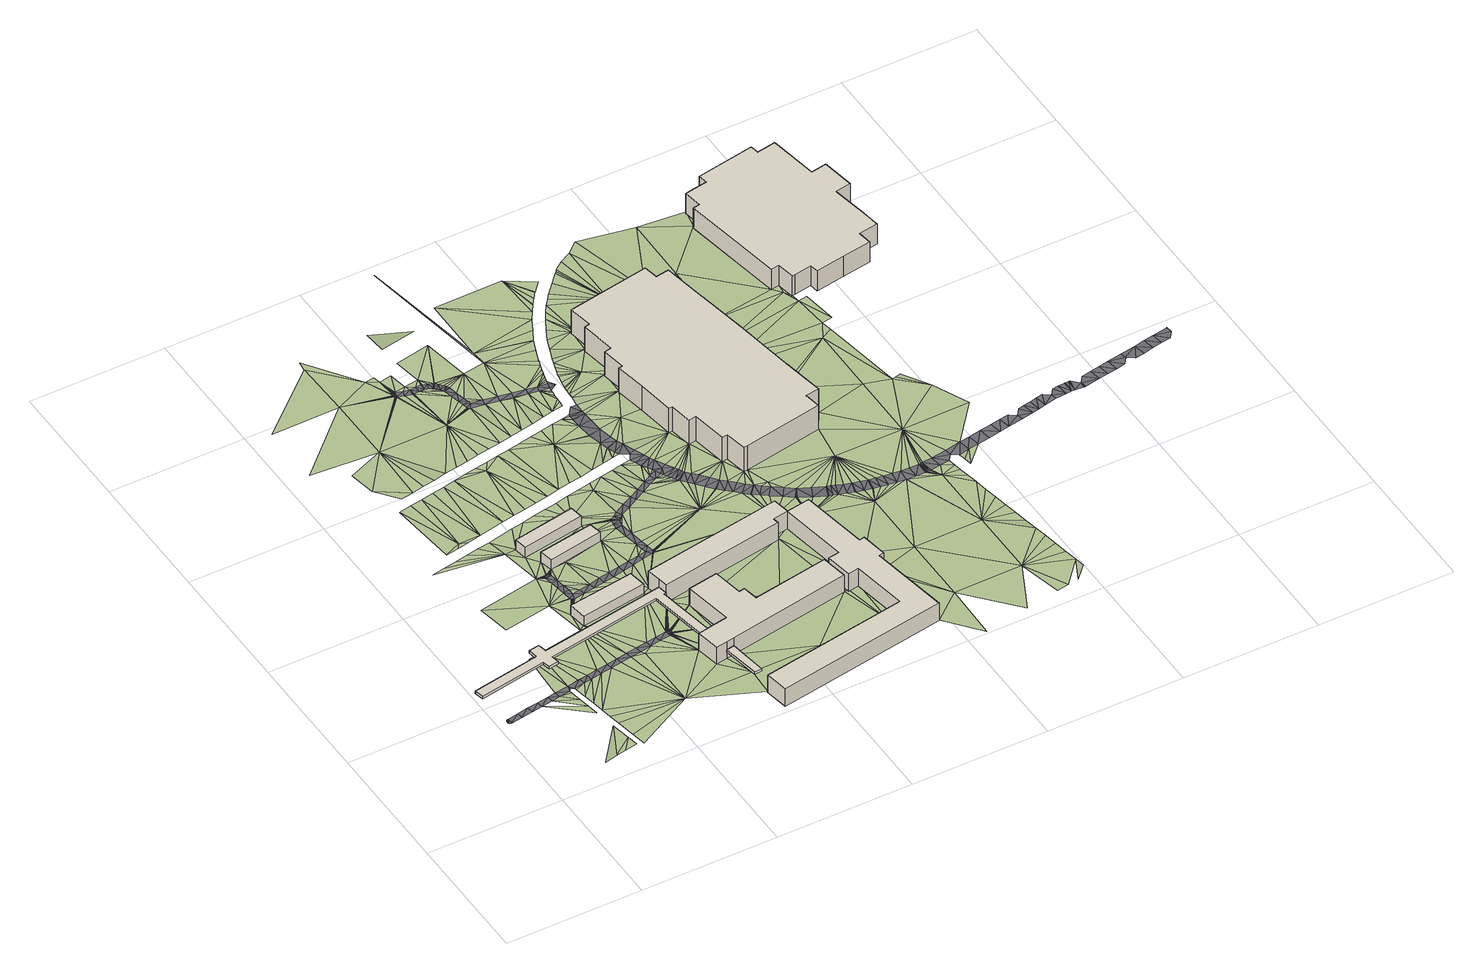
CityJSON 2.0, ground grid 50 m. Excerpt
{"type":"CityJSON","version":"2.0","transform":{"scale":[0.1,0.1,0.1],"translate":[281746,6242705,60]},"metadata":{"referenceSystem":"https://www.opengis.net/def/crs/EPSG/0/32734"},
"CityObjects":{
"building1":{"type":"Building","attributes":{"osm_building":"roof","osm_building:levels":"1","osm_layer":"1","ground_height":61.04,"bottom_roof_height":63.84,"top_roof_height":64.84},"geometry":[{"type":"Solid","lod":"1","boundaries":[[[[0,1,2,3]],[[1,4,5,2]],[[4,6,7,5]],[[6,8,9,7]],[[8,10,11,9]],[[10,12,13,11]],[[12,14,15,13]],[[14,16,17,15]],[[16,18,19,17]],[[18,20,21,19]],[[20,22,23,21]],[[22,24,25,23]],[[24,26,27,25]],[[26,28,29,27]],[[28,30,31,29]],[[30,0,3,31]],[[3,2,5,7,9,11,13,15,17,19,21,23,25,27,29,31]],[[30,28,26,24,22,20,18,16,14,12,10,8,6,4,1,0]]]]}]},
"building2":{"type":"Building","attributes":{"osm_building":"yes","osm_building:levels":"1","osm_address":"Bellville 7530 Cape Town","plus_code":"4FRW3J8Q+VP5","ground_height":61.03,"building_height":4.1,"roof_height":65.13},"geometry":[{"type":"Solid","lod":"1","boundaries":[[[[32,33,34,35]],[[33,36,37,34]],[[36,38,39,37]],[[38,32,35,39]],[[35,34,37,39]],[[38,36,33,32]]]]}]},
"building3":{"type":"Building","attributes":{"osm_building":"roof","osm_building:levels":"1","osm_layer":"1","ground_height":61.07,"bottom_roof_height":63.87,"top_roof_height":64.87},"geometry":[{"type":"Solid","lod":"1","boundaries":[[[[40,41,42,43]],[[41,44,45,42]],[[44,46,47,45]],[[46,40,43,47]],[[43,42,45,47]],[[46,44,41,40]]]]}]},
"building4":{"type":"Building","attributes":{"osm_building":"yes","osm_building:levels":"1","osm_address":"Bellville 7530 Cape Town","plus_code":"4FRW3J8Q+XQ2","ground_height":61.28,"building_height":4.1,"roof_height":65.38},"geometry":[{"type":"Solid","lod":"1","boundaries":[[[[48,49,50,51]],[[49,52,53,50]],[[52,54,55,53]],[[54,48,51,55]],[[51,50,53,55]],[[54,52,49,48]]]]}]},
"building5":{"type":"Building","attributes":{"osm_building":"yes","osm_building:levels":"1","osm_address":"Bellville 7530 Cape Town","plus_code":"4FRW3J8Q+XPQ","ground_height":61.49,"building_height":4.1,"roof_height":65.59},"geometry":[{"type":"Solid","lod":"1","boundaries":[[[[56,57,58,59]],[[57,60,61,58]],[[60,62,63,61]],[[62,56,59,63]],[[59,58,61,63]],[[62,60,57,56]]]]}]},
"building6":{"type":"Building","attributes":{"osm_building":"dormitory","osm_building:levels":"2","osm_building:part":"yes","osm_layer":"1","osm_address":"Bellville 7530 Cape Town","plus_code":"4FRW3J8R+Q22","ground_height":61.25,"building_height":6.9,"roof_height":68.15},"geometry":[{"type":"Solid","lod":"1","boundaries":[[[[64,65,66,67]],[[65,68,69,66]],[[68,70,71,69]],[[70,72,73,71]],[[72,74,75,73]],[[74,76,77,75]],[[76,78,79,77]],[[78,80,81,79]],[[80,82,83,81]],[[82,84,85,83]],[[84,86,87,85]],[[86,88,89,87]],[[88,90,91,89]],[[90,64,67,91]],[[67,66,69,71,73,75,77,79,81,83,85,87,89,91]],[[90,88,86,84,82,80,78,76,74,72,70,68,65,64]]]]}]},
"building7":{"type":"Building","attributes":{"osm_building":"dormitory","osm_building:levels":"2","osm_building:part":"yes","osm_residential":"university","osm_address":"MGR 1 Residence Bellville 7530 Cape Town","plus_code":"4FRW3J8R+P3M","ground_height":61.3,"building_height":6.9,"roof_height":68.2},"geometry":[{"type":"Solid","lod":"1","boundaries":[[[[92,93,94,95]],[[93,96,97,94]],[[96,98,99,97]],[[98,100,101,99]],[[100,102,103,101]],[[102,104,105,103]],[[104,106,107,105]],[[106,108,109,107]],[[108,110,111,109]],[[110,112,113,111]],[[112,114,115,113]],[[114,116,117,115]],[[116,118,119,117]],[[118,120,121,119]],[[120,122,123,121]],[[122,124,125,123]],[[124,126,127,125]],[[126,128,129,127]],[[128,130,131,129]],[[130,132,133,131]],[[132,92,95,133]],[[95,94,97,99,101,103,105,107,109,111,113,115,117,119,121,123,125,127,129,131,133]],[[132,130,128,126,124,122,120,118,116,114,112,110,108,106,104,102,100,98,96,93,92]]]]}]},
"building8":{"type":"Building","attributes":{"osm_building":"university","osm_building:levels":"3","osm_address":"Administration Bellville 7530 Cape Town","plus_code":"4FRW3J9R+43G","ground_height":62.25,"building_height":9.7,"roof_height":71.95},"geometry":[{"type":"Solid","lod":"1","boundaries":[[[[134,135,136,137]],[[135,138,139,136]],[[138,140,141,139]],[[140,142,143,141]],[[142,144,145,143]],[[144,146,147,145]],[[146,148,149,147]],[[148,150,151,149]],[[150,152,153,151]],[[152,154,155,153]],[[154,156,157,155]],[[156,158,159,157]],[[158,160,161,159]],[[160,162,163,161]],[[162,164,165,163]],[[164,166,167,165]],[[166,168,169,167]],[[168,170,171,169]],[[170,172,173,171]],[[172,174,175,173]],[[174,176,177,175]],[[176,178,179,177]],[[178,180,181,179]],[[180,182,183,181]],[[182,184,185,183]],[[184,186,187,185]],[[186,188,189,187]],[[188,190,191,189]],[[190,192,193,191]],[[192,134,137,193]],[[137,136,139,141,143,145,147,149,151,153,155,157,159,161,163,165,167,169,171,173,175,177,179,181,183,185,187,189,191,193]],[[192,190,188,186,184,182,180,178,176,174,172,170,168,166,164,162,160,158,156,154,152,150,148,146,144,142,140,138,135,134]]]]}]},
"building9":{"type":"Building","attributes":{"osm_building":"university","osm_building:levels":"2.5","osm_leisure":"sports_hall","osm_sport":"multi","osm_address":"Major Sport Hall Bellville 7530 Cape Town","plus_code":"4FRW3J9R+896","ground_height":62.44,"building_height":8.3,"roof_height":70.74},"geometry":[{"type":"Solid","lod":"1","boundaries":[[[[194,195,196,197]],[[195,198,199,196]],[[198,200,201,199]],[[200,202,203,201]],[[202,204,205,203]],[[204,206,207,205]],[[206,208,209,207]],[[208,210,211,209]],[[210,212,213,211]],[[212,214,215,213]],[[214,216,217,215]],[[216,218,219,217]],[[218,220,221,219]],[[220,222,223,221]],[[222,224,225,223]],[[224,226,227,225]],[[226,228,229,227]],[[228,230,231,229]],[[230,232,233,231]],[[232,234,235,233]],[[234,236,237,235]],[[236,238,239,237]],[[238,240,241,239]],[[240,242,243,241]],[[242,244,245,243]],[[244,194,197,245]],[[197,196,199,201,203,205,207,209,211,213,215,217,219,221,223,225,227,229,231,233,235,237,239,241,243,245]],[[244,242,240,238,236,234,232,230,228,226,224,222,220,218,216,214,212,210,208,206,204,202,200,198,195,194]]]]}]},
"terrain1":{"type":"TINRelief","geometry":[{"type":"CompositeSurface","lod":"1","boundaries":[[[246,247,248]],[[249,247,250]],[[249,248,247]],[[250,251,249]],[[252,253,254]],[[255,256,257]],[[257,254,255]],[[255,258,256]],[[256,258,259]],[[260,261,262]],[[263,264,265]],[[260,262,266]],[[263,265,267]],[[268,264,269]],[[266,262,270]],[[270,262,271]],[[272,269,273]],[[264,268,265]],[[274,275,276]],[[277,275,274]],[[266,270,278]],[[278,270,271]],[[279,277,274]],[[273,279,274]],[[272,268,269]],[[280,266,278]],[[273,281,272]],[[281,273,274]],[[282,283,284]],[[285,266,280]],[[280,286,285]],[[287,288,289]],[[274,290,281]],[[291,285,286]],[[292,284,283]],[[274,293,290]],[[287,294,288]],[[291,295,285]],[[296,297,298]],[[297,299,298]],[[295,300,285]],[[32,283,285]],[[32,285,300]],[[301,293,274]],[[302,294,287]],[[300,295,303]],[[304,299,297]],[[296,305,297]],[[293,301,306]],[[32,307,283]],[[302,287,308]],[[303,309,300]],[[283,310,311]],[[283,311,312]],[[310,283,307]],[[283,312,313]],[[292,283,314]],[[283,313,315]],[[297,316,304]],[[317,307,32]],[[318,317,32]],[[319,320,321]],[[318,32,322]],[[323,322,32]],[[324,297,305]],[[325,306,301]],[[326,323,32]],[[327,326,32]],[[314,283,315]],[[328,327,32]],[[329,328,32]],[[330,329,32]],[[330,32,331]],[[331,32,332]],[[32,333,332]],[[333,32,334]],[[301,274,80]],[[335,336,320]],[[324,316,297]],[[287,337,308]],[[32,338,334]],[[292,314,339]],[[339,340,292]],[[340,341,292]],[[341,342,292]],[[342,343,292]],[[343,344,292]],[[345,292,344]],[[345,346,292]],[[346,347,292]],[[347,348,292]],[[348,349,292]],[[349,350,292]],[[350,351,292]],[[292,351,352]],[[353,292,352]],[[292,354,287]],[[319,335,320]],[[301,80,325]],[[355,337,287]],[[54,292,353]],[[80,274,82]],[[354,292,54]],[[356,357,358]],[[355,287,354]],[[316,324,359]],[[360,358,357]],[[54,353,361]],[[48,362,363]],[[54,361,364]],[[365,366,335]],[[54,364,362]],[[367,48,363]],[[300,309,368]],[[48,367,369]],[[369,370,48]],[[82,274,371]],[[370,372,48]],[[372,373,48]],[[374,48,375]],[[376,48,373]],[[376,377,48]],[[377,378,48]],[[378,379,48]],[[380,48,379]],[[380,381,48]],[[382,375,48]],[[381,382,48]],[[274,383,371]],[[54,362,48]],[[384,325,80]],[[385,374,360]],[[357,385,360]],[[355,386,337]],[[387,338,32]],[[388,335,319]],[[324,389,359]],[[374,390,48]],[[80,391,384]],[[309,392,368]],[[385,390,374]],[[324,393,389]],[[394,391,80]],[[335,388,395]],[[396,394,80]],[[396,80,397]],[[80,398,397]],[[399,398,80]],[[80,400,399]],[[401,402,403]],[[404,405,365]],[[406,400,78]],[[368,392,407]],[[386,355,408]],[[406,78,409]],[[400,80,78]],[[410,409,78]],[[338,387,411]],[[385,412,390]],[[84,82,371]],[[413,335,395]],[[414,415,407]],[[354,54,416]],[[393,417,389]],[[415,414,418]],[[415,418,419]],[[415,419,420]],[[415,420,421]],[[421,422,415]],[[415,422,423]],[[423,424,415]],[[415,424,425]],[[426,410,427]],[[387,428,411]],[[427,429,426]],[[430,429,427]],[[427,431,430]],[[432,431,427]],[[433,432,427]],[[427,434,433]],[[435,390,412]],[[371,436,84]],[[401,72,425]],[[403,72,401]],[[410,78,427]],[[417,393,437]],[[403,438,72]],[[48,390,439]],[[438,440,72]],[[441,434,72]],[[440,441,72]],[[415,368,407]],[[428,387,442]],[[443,408,355]],[[76,427,78]],[[72,415,425]],[[434,427,72]],[[439,390,435]],[[387,444,442]],[[445,387,368]],[[365,335,446]],[[447,368,415]],[[417,437,448]],[[427,76,74]],[[413,449,335]],[[445,368,447]],[[450,416,54]],[[448,451,417]],[[371,383,452]],[[448,437,453]],[[454,408,443]],[[455,387,445]],[[444,387,455]],[[435,456,439]],[[72,427,74]],[[371,452,436]],[[457,404,365]],[[413,458,449]],[[451,448,459]],[[453,460,448]],[[446,335,461]],[[462,461,335]],[[335,463,462]],[[456,464,439]],[[465,463,335]],[[465,335,466]],[[467,454,443]],[[466,335,449]],[[455,445,468]],[[469,404,457]],[[415,72,70]],[[449,458,470]],[[471,457,365]],[[448,472,459]],[[473,365,474]],[[365,475,474]],[[476,365,473]],[[475,365,477]],[[476,478,365]],[[477,365,446]],[[478,479,365]],[[365,479,471]],[[480,448,460]],[[445,481,468]],[[467,443,482]],[[464,483,439]],[[439,484,450]],[[445,485,481]],[[485,445,486]],[[487,449,470]],[[445,488,486]],[[464,489,483]],[[490,488,445]],[[472,448,491]],[[491,448,480]],[[450,492,416]],[[493,443,416]],[[482,443,494]],[[483,495,439]],[[471,496,457]],[[497,439,495]],[[496,498,457]],[[489,499,500]],[[498,501,457]],[[497,502,439]],[[484,439,502]],[[483,489,500]],[[450,484,503]],[[504,457,501]],[[505,450,503]],[[487,506,449]],[[466,449,507]],[[450,505,508]],[[501,509,504]],[[510,457,504]],[[509,511,504]],[[504,511,512]],[[508,492,450]],[[504,512,513]],[[513,514,504]],[[514,515,504]],[[515,516,504]],[[517,491,480]],[[516,518,504]],[[519,416,492]],[[520,504,518]],[[519,521,416]],[[504,520,522]],[[523,416,521]],[[507,449,524]],[[525,416,523]],[[504,522,526]],[[527,416,525]],[[526,528,504]],[[529,416,527]],[[504,528,530]],[[529,493,416]],[[488,531,486]],[[532,443,493]],[[70,68,533]],[[524,449,534]],[[535,504,530]],[[443,536,494]],[[537,443,532]],[[538,449,506]],[[539,534,449]],[[530,540,541]],[[539,449,542]],[[449,543,542]],[[544,543,449]],[[517,545,491]],[[530,541,535]],[[537,536,443]],[[541,540,546]],[[547,452,383]],[[548,549,550]],[[551,552,553]],[[553,549,548]],[[449,554,544]],[[541,546,555]],[[70,533,556]],[[557,556,533]],[[436,452,558]],[[449,538,559]],[[551,553,548]],[[494,536,560]],[[561,541,555]],[[562,415,70]],[[554,563,544]],[[564,449,565]],[[449,566,565]],[[566,449,567]],[[567,449,568]],[[569,548,550]],[[570,449,564]],[[568,449,571]],[[571,449,572]],[[449,573,572]],[[574,449,570]],[[449,559,573]],[[574,554,449]],[[575,563,576]],[[577,536,537]],[[545,517,578]],[[579,561,555]],[[578,517,580]],[[581,576,563]],[[536,582,560]],[[583,561,579]],[[538,584,585]],[[583,586,561]],[[587,536,577]],[[561,586,588]],[[561,588,589]],[[585,559,538]],[[445,590,490]],[[591,592,593]],[[593,592,594]],[[594,592,595]],[[596,595,592]],[[596,592,597]],[[598,597,592]],[[592,599,598]],[[592,600,599]],[[601,563,554]],[[601,581,563]],[[561,589,602]],[[600,592,603]],[[604,576,605]],[[603,592,606]],[[550,606,592]],[[581,605,576]],[[607,545,578]],[[561,602,608]],[[565,609,564]],[[581,610,605]],[[608,611,561]],[[559,585,612]],[[611,613,561]],[[578,580,614]],[[615,536,587]],[[616,582,536]],[[585,584,617]],[[615,616,536]],[[550,592,569]],[[617,584,618]],[[607,578,619]],[[590,620,490]],[[620,590,591]],[[621,622,623]],[[621,624,622]],[[557,625,556]],[[626,578,614]],[[627,628,561]],[[561,613,627]],[[629,630,631]],[[631,630,632]],[[70,556,562]],[[632,633,631]],[[634,631,633]],[[627,613,629]],[[634,635,631]],[[631,635,636]],[[624,631,637]],[[636,638,631]],[[631,639,637]],[[631,638,640]],[[640,641,631]],[[642,631,641]],[[642,639,631]],[[643,619,578]],[[616,615,644]],[[645,617,618]],[[646,647,648]],[[631,624,621]],[[592,649,569]],[[644,650,616]],[[627,629,631]],[[651,618,652]],[[651,645,618]],[[578,653,643]],[[631,621,654]],[[655,578,626]],[[649,592,656]],[[657,558,452]],[[650,644,658]],[[655,626,659]],[[547,657,452]],[[590,592,591]],[[660,651,652]],[[661,650,658]],[[662,645,651]],[[653,578,663]],[[578,655,664]],[[664,665,578]],[[578,665,666]],[[666,667,578]],[[654,668,631]],[[669,670,659]],[[663,578,667]],[[562,556,625]],[[671,659,670]],[[656,672,673]],[[659,671,655]],[[658,674,661]],[[668,654,675]],[[651,660,676]],[[676,662,651]],[[656,592,677]],[[678,658,679]],[[670,669,680]],[[680,669,681]],[[681,669,682]],[[663,683,653]],[[676,660,684]],[[674,658,678]],[[685,661,686]],[[674,686,661]],[[673,687,688]],[[677,672,656]],[[678,679,689]],[[690,689,679]],[[668,675,691]],[[690,679,692]],[[693,687,673]],[[683,663,694]],[[695,693,673]],[[673,672,695]],[[694,696,683]],[[697,688,698]],[[699,683,696]],[[698,688,700]],[[701,558,657]],[[683,699,702]],[[700,688,687]],[[676,684,703]],[[704,677,592]],[[705,625,558]],[[705,558,701]],[[706,707,684]],[[704,592,708]],[[701,657,709]],[[703,684,710]],[[707,710,684]],[[657,547,709]],[[592,711,708]],[[712,625,705]],[[668,713,714]],[[711,592,715]],[[712,562,625]],[[715,592,716]],[[703,710,717]],[[717,718,703]],[[668,691,719]],[[716,592,720]],[[718,721,703]],[[722,703,721]],[[723,691,724]],[[722,725,703]],[[725,726,703]],[[720,592,727]],[[728,729,730]],[[730,731,728]],[[728,732,729]],[[733,562,734]],[[735,732,728]],[[736,727,592]],[[724,737,738]],[[592,590,736]],[[562,712,734]],[[738,739,724]],[[740,735,728]],[[739,741,724]],[[742,691,723]],[[741,743,724]],[[744,713,668]],[[743,723,724]],[[731,745,746]],[[746,745,747]],[[742,719,691]],[[747,748,746]],[[746,748,749]],[[750,751,752]],[[746,749,753]],[[754,668,719]],[[755,753,756]],[[757,668,754]],[[756,758,755]],[[759,755,758]],[[760,755,759]],[[761,755,760]],[[762,668,757]],[[763,764,740]],[[731,746,728]],[[755,761,765]],[[766,764,763]],[[750,766,763]],[[767,765,768]],[[736,590,769]],[[770,767,768]],[[744,668,762]],[[771,751,772]],[[740,728,763]],[[590,773,769]],[[767,770,774]],[[771,772,775]],[[776,777,713]],[[778,775,772]],[[746,753,755]],[[779,773,590]],[[750,780,751]],[[778,772,781]],[[590,782,783]],[[767,774,784]],[[785,713,744]],[[781,772,786]],[[787,779,590]],[[767,784,788]],[[767,755,765]],[[772,789,786]],[[790,713,785]],[[787,590,791]],[[772,792,789]],[[788,793,186]],[[590,794,791]],[[795,792,772]],[[746,796,728]],[[797,798,799]],[[795,772,800]],[[186,793,801]],[[780,772,751]],[[798,802,799]],[[790,803,713]],[[767,788,186]],[[728,796,763]],[[763,780,750]],[[804,590,783]],[[805,783,806]],[[590,804,794]],[[807,186,801]],[[808,746,755]],[[809,797,799]],[[713,803,776]],[[810,755,767]],[[807,811,812]],[[186,807,188]],[[813,767,186]],[[188,807,812]],[[814,812,811]],[[800,815,816]],[[815,800,772]],[[817,804,783]],[[783,818,817]],[[815,819,816]],[[814,820,812]],[[809,821,805]],[[777,776,822]],[[823,780,763]],[[818,783,824]],[[825,772,780]],[[799,821,809]],[[777,822,826]],[[772,825,815]],[[819,827,828]],[[805,829,783]],[[824,783,830]],[[815,827,819]],[[830,783,831]],[[828,827,832]],[[833,831,783]],[[783,834,833]],[[832,827,835]],[[829,805,821]],[[188,812,836]],[[837,827,815]],[[834,783,829]],[[812,820,836]],[[835,827,838]],[[838,839,835]],[[836,820,840]],[[841,826,822]],[[841,842,826]],[[839,838,843]],[[842,844,826]],[[836,840,845]],[[821,799,846]],[[826,844,847]],[[799,848,846]],[[849,834,829]],[[836,845,850]],[[847,851,826]],[[849,829,852]],[[853,826,851]],[[854,836,850]],[[852,829,855]],[[854,856,836]],[[855,829,857]],[[858,843,838]],[[836,859,188]],[[856,860,836]],[[829,861,857]],[[829,821,862]],[[858,863,843]],[[836,860,864]],[[865,861,829]],[[866,865,829]],[[858,867,863]],[[864,868,836]],[[869,866,829]],[[836,868,870]],[[858,871,867]],[[872,821,846]],[[869,829,873]],[[870,874,836]],[[872,862,821]],[[873,829,862]],[[871,858,875]],[[836,874,876]],[[877,858,838]],[[846,878,879]],[[880,875,858]],[[876,881,836]],[[882,880,858]],[[883,882,858]],[[884,859,885]],[[886,846,879]],[[887,862,872]],[[883,858,888]],[[859,836,889]],[[846,890,872]],[[881,889,836]],[[888,858,877]],[[872,891,887]],[[892,887,891]],[[893,846,886]],[[894,846,893]],[[846,894,895]],[[846,895,890]],[[889,881,896]],[[859,889,885]],[[897,892,891]],[[898,886,899]],[[897,891,900]],[[889,896,901]],[[902,900,891]],[[903,888,877]],[[902,891,904]],[[890,905,872]],[[904,891,906]],[[907,908,909]],[[908,910,909]],[[872,905,911]],[[891,872,912]],[[891,913,906]],[[911,914,872]],[[914,915,872]],[[915,916,872]],[[889,901,907]],[[916,912,872]],[[917,913,891]],[[918,877,919]],[[907,909,889]],[[920,921,885]],[[922,889,909]],[[923,924,925]],[[925,924,926]],[[927,917,891]],[[891,912,928]],[[889,922,929]],[[928,930,891]],[[930,927,891]],[[931,932,921]],[[918,933,877]],[[934,917,927]],[[885,889,920]],[[931,935,932]],[[933,918,926]],[[924,933,926]],[[903,877,936]],[[931,937,935]],[[938,889,929]],[[939,923,937]],[[933,936,877]],[[940,889,938]],[[920,931,921]],[[923,941,924]],[[942,943,944]],[[944,945,942]],[[943,946,944]],[[947,920,889]],[[933,924,948]],[[937,931,949]],[[950,889,940]],[[939,937,949]],[[939,941,923]],[[947,931,920]],[[947,889,951]],[[941,948,924]],[[936,933,952]],[[889,950,951]],[[931,947,953]],[[948,952,933]],[[931,953,949]],[[951,954,947]],[[954,951,955]],[[956,948,941]],[[936,952,957]],[[958,939,949]],[[941,939,959]],[[941,959,956]],[[958,960,939]],[[961,957,952]]]}]},
"road1":{"type":"Road","attributes":{"osm_highway":"service","osm_lanes":"1","osm_surface":"asphalt"},"geometry":[{"type":"MultiSurface","lod":"1","boundaries":[[[962,963,964]],[[965,964,963]],[[963,966,965]],[[967,966,968]],[[969,968,966]],[[966,970,969]],[[971,969,970]],[[972,970,973]],[[974,972,973]],[[974,973,975]],[[963,976,966]],[[977,978,979]],[[980,977,979]],[[981,982,983]],[[980,983,977]],[[983,980,981]],[[963,983,976]],[[984,985,986]],[[984,986,983]],[[983,963,984]],[[986,985,987]],[[966,973,970]],[[988,989,990]],[[976,983,988]],[[986,977,983]],[[991,989,992]],[[973,993,994]],[[993,973,995]],[[995,973,996]],[[996,973,976]],[[976,997,998]],[[973,966,976]],[[976,988,997]],[[990,997,988]],[[991,992,999]],[[991,990,989]],[[257,1000,252]],[[261,256,259]],[[1000,257,256]],[[261,1000,256]],[[262,261,259]],[[999,252,1000]],[[267,265,271]],[[267,262,1001]],[[262,267,271]],[[262,259,1001]],[[999,992,252]],[[278,271,265]],[[278,268,280]],[[268,278,265]],[[280,268,272]],[[286,272,281]],[[281,290,291]],[[286,280,272]],[[291,290,293]],[[291,293,295]],[[303,295,306]],[[286,281,291]],[[306,325,303]],[[392,325,384]],[[325,309,303]],[[306,295,293]],[[391,407,384]],[[396,397,398]],[[391,396,414]],[[398,399,400]],[[400,409,396]],[[409,400,406]],[[409,410,426]],[[430,396,426]],[[396,409,426]],[[398,400,396]],[[396,391,394]],[[430,426,429]],[[391,414,407]],[[384,407,392]],[[424,418,402]],[[402,425,424]],[[401,425,402]],[[438,403,402]],[[309,325,392]],[[396,402,418]],[[420,419,418]],[[418,414,396]],[[421,418,422]],[[420,418,421]],[[418,424,422]],[[422,424,423]],[[441,430,432]],[[441,440,402]],[[438,402,440]],[[402,430,441]],[[433,441,432]],[[434,441,433]],[[432,430,431]],[[430,402,396]]]}]},
"road2":{"type":"Road","attributes":{"osm_highway":"service","osm_lanes":"1","osm_surface":"asphalt"},"geometry":[{"type":"MultiSurface","lod":"1","boundaries":[[[332,322,326]],[[326,327,328]],[[332,310,322]],[[322,323,326]],[[328,332,326]],[[312,310,332]],[[374,314,315]],[[360,374,315]],[[312,311,310]],[[318,322,317]],[[307,317,310]],[[356,313,312]],[[310,317,322]],[[315,313,360]],[[314,374,339]],[[328,329,332]],[[331,332,330]],[[312,333,334]],[[332,333,312]],[[334,338,356]],[[411,385,338]],[[338,357,356]],[[412,411,428]],[[356,312,334]],[[356,358,313]],[[357,338,385]],[[360,313,358]],[[411,412,385]],[[442,444,456]],[[442,456,435]],[[456,444,464]],[[464,444,455]],[[435,412,428]],[[435,428,442]],[[330,332,329]],[[342,340,343]],[[342,341,340]],[[349,346,340]],[[344,343,346]],[[344,346,345]],[[343,340,346]],[[346,349,347]],[[377,349,340]],[[348,347,349]],[[351,350,349]],[[349,377,351]],[[340,339,375]],[[379,378,377]],[[372,376,373]],[[377,364,351]],[[377,376,364]],[[375,382,380]],[[380,379,377]],[[380,382,381]],[[380,377,375]],[[376,372,370]],[[352,351,353]],[[364,361,351]],[[362,364,363]],[[351,361,353]],[[369,363,364]],[[363,369,367]],[[376,369,364]],[[369,376,370]],[[375,377,340]],[[339,374,375]],[[455,468,489]],[[489,468,499]],[[499,481,600]],[[500,499,603]],[[603,483,500]],[[483,603,606]],[[485,531,481]],[[481,499,468]],[[484,502,549]],[[484,549,503]],[[505,503,549]],[[497,549,502]],[[483,550,495]],[[550,483,606]],[[550,549,495]],[[553,505,549]],[[549,497,495]],[[505,553,552]],[[600,481,531]],[[490,531,488]],[[490,600,531]],[[620,591,490]],[[591,593,594]],[[600,603,499]],[[600,490,594]],[[595,596,594]],[[490,591,594]],[[597,600,594]],[[600,598,599]],[[598,600,597]],[[597,594,596]],[[485,486,531]],[[492,508,521]],[[521,519,492]],[[508,523,521]],[[527,552,493]],[[523,527,525]],[[527,523,552]],[[552,551,532]],[[552,523,508]],[[508,505,552]],[[493,552,532]],[[548,537,532]],[[529,527,493]],[[548,569,587]],[[548,587,577]],[[587,569,615]],[[569,649,615]],[[548,577,537]],[[548,532,551]],[[649,656,644]],[[656,658,644]],[[658,656,673]],[[658,673,688]],[[688,692,679]],[[692,688,697]],[[692,697,1002]],[[698,1002,697]],[[688,679,658]],[[1002,690,692]],[[644,615,649]],[[455,489,464]]]}]},
"road3":{"type":"Road","attributes":{"osm_highway":"service","osm_lanes":"1","osm_surface":"asphalt"},"geometry":[{"type":"MultiSurface","lod":"1","boundaries":[[[466,507,465]],[[461,463,465]],[[465,478,477]],[[478,473,474]],[[478,476,473]],[[475,477,478]],[[462,463,461]],[[477,446,461]],[[477,461,465]],[[474,475,478]],[[507,526,465]],[[546,534,542]],[[534,539,542]],[[542,543,544]],[[613,608,604]],[[546,542,544]],[[604,602,576]],[[534,546,524]],[[546,544,563]],[[540,524,546]],[[555,546,563]],[[563,575,555]],[[540,507,524]],[[608,602,604]],[[611,608,613]],[[602,575,576]],[[555,575,579]],[[589,575,602]],[[604,605,633]],[[479,478,496]],[[496,471,479]],[[478,501,496]],[[498,496,501]],[[512,509,501]],[[516,512,501]],[[512,511,509]],[[501,478,516]],[[526,516,465]],[[507,540,530]],[[515,514,513]],[[507,530,526]],[[588,586,575]],[[583,575,586]],[[583,579,575]],[[526,518,516]],[[526,520,518]],[[515,513,516]],[[530,528,526]],[[522,520,526]],[[512,516,513]],[[516,478,465]],[[575,589,588]],[[571,573,612]],[[571,572,573]],[[573,559,612]],[[623,585,617]],[[623,564,612]],[[571,612,609]],[[654,621,617]],[[565,566,609]],[[609,567,571]],[[609,566,567]],[[568,571,567]],[[612,564,609]],[[623,612,585]],[[621,623,617]],[[617,645,654]],[[726,725,1003]],[[737,726,1003]],[[726,724,703]],[[675,662,691]],[[654,645,675]],[[662,676,691]],[[645,662,675]],[[724,676,703]],[[737,1003,738]],[[724,691,676]],[[726,737,724]],[[640,601,641]],[[638,610,581]],[[581,601,638]],[[637,554,574]],[[638,601,640]],[[574,570,622]],[[554,637,601]],[[610,638,636]],[[630,613,604]],[[629,613,630]],[[632,630,604]],[[636,635,634]],[[633,610,634]],[[604,633,632]],[[636,634,610]],[[605,610,633]],[[639,641,601]],[[642,641,639]],[[601,637,639]],[[624,637,574]],[[574,622,624]],[[623,622,570]],[[570,564,623]]]}]},
"road4":{"type":"Road","attributes":{"osm_access":"private","osm_highway":"service","osm_is_in":"Bellville Campus, Cape Peninsula University of Technology, Bellville, Western Cape, South Africa","osm_lanes":"2","osm_maxspeed":"30","osm_name":"Business Way"},"geometry":[{"type":"MultiSurface","lod":"1","boundaries":[[[732,663,667]],[[663,740,694]],[[696,694,740]],[[740,699,696]],[[702,699,764]],[[732,667,666]],[[740,663,735]],[[764,766,1004]],[[764,1004,702]],[[764,699,740]],[[735,663,732]]]}]},
"road5":{"type":"Road","attributes":{"osm_access":"private","osm_highway":"service","osm_is_in":"Bellville Campus, Cape Peninsula University of Technology, Bellville, Western Cape, South Africa","osm_lanes":"2","osm_maxspeed":"30","osm_name":"Engineering Way"},"geometry":[{"type":"MultiSurface","lod":"1","boundaries":[[[773,807,769]],[[779,807,773]],[[791,794,814]],[[787,791,814]],[[811,779,814]],[[820,814,794]],[[820,794,840]],[[814,779,787]],[[811,807,779]],[[715,784,711]],[[716,784,715]],[[708,711,774]],[[784,774,711]],[[708,774,770]],[[716,720,784]],[[801,727,736]],[[807,736,769]],[[801,736,807]],[[784,720,788]],[[793,788,727]],[[727,801,793]],[[788,720,727]],[[834,854,833]],[[850,830,831]],[[831,833,850]],[[860,834,849]],[[865,870,861]],[[866,870,865]],[[864,852,855]],[[855,857,864]],[[861,870,857]],[[849,852,864]],[[866,869,874]],[[866,874,870]],[[840,817,818]],[[840,818,824]],[[817,840,804]],[[840,824,845]],[[804,840,794]],[[824,850,845]],[[864,860,849]],[[857,868,864]],[[824,830,850]],[[833,854,850]],[[856,854,834]],[[856,834,860]],[[857,870,868]],[[730,680,681]],[[671,670,680]],[[730,671,680]],[[681,682,731]],[[686,748,685]],[[674,749,686]],[[681,731,730]],[[682,1005,731]],[[745,731,1005]],[[749,674,678]],[[748,1005,685]],[[671,730,655]],[[732,664,655]],[[729,655,730]],[[732,655,729]],[[665,732,666]],[[732,665,664]],[[761,693,695]],[[693,759,687]],[[687,759,700]],[[672,761,695]],[[768,765,708]],[[768,708,770]],[[708,765,704]],[[761,672,677]],[[693,761,760]],[[761,677,704]],[[704,765,761]],[[693,760,759]],[[686,749,748]],[[753,689,690]],[[748,747,1005]],[[745,1005,747]],[[749,678,689]],[[700,758,698]],[[758,700,759]],[[698,758,1002]],[[689,753,749]],[[690,1002,753]],[[756,753,1002]],[[1002,758,756]],[[897,907,892]],[[892,896,887]],[[896,873,862]],[[887,896,862]],[[908,897,900]],[[910,902,904]],[[904,906,910]],[[922,913,917]],[[922,906,913]],[[900,902,910]],[[929,917,934]],[[892,901,896]],[[873,896,881]],[[873,876,869]],[[881,876,873]],[[901,892,907]],[[907,897,908]],[[909,910,906]],[[922,917,929]],[[922,909,906]],[[900,910,908]],[[929,1006,938]],[[929,934,1006]],[[940,1006,945]],[[944,940,945]],[[1007,1008,946]],[[944,946,1009]],[[1010,1008,1007]],[[1011,1012,1013]],[[1014,1015,1010]],[[1016,1011,1013]],[[944,1009,940]],[[1008,1009,946]],[[1014,1010,1012]],[[1010,1015,1008]],[[1011,1017,1012]],[[1011,1018,1019]],[[1018,1020,1021]],[[1020,1022,1023]],[[1024,1025,1026]],[[1027,1028,1022]],[[1011,1016,1018]],[[1006,940,938]],[[1012,1017,1014]],[[1027,1029,1028]],[[1021,1019,1018]],[[1022,1028,1030]],[[1021,1020,1031]],[[1028,1029,1032]],[[1033,1024,1034]],[[1034,1024,1026]],[[1034,1026,1035]],[[1036,1037,1038]],[[1034,1038,1033]],[[1039,1029,1037]],[[1034,1040,1041]],[[1038,1034,1042]],[[1030,1023,1022]],[[1039,1032,1029]],[[1020,1023,1031]],[[1043,1039,1037]],[[1038,1042,1036]],[[1043,1037,1044]],[[1045,1044,1037]],[[1046,1041,1040]],[[1036,1045,1037]],[[1040,1034,1035]],[[1047,1048,1049]],[[1047,1049,1046]],[[1048,1050,1049]],[[1050,1048,1051]],[[1050,1051,1052]],[[1053,1054,1052]],[[1055,1054,1053]],[[1056,1052,1054]],[[1052,1056,1050]],[[1057,1058,1059]],[[1054,1055,1058]],[[1060,1059,1061]],[[1058,1057,1054]],[[1061,1062,1060]],[[1059,1060,1057]],[[1062,1063,1060]],[[1063,1062,1064]],[[1046,1040,1047]],[[876,874,869]]]}]}
},
"vertices":[
[9,516,38],[259,559,38],[259,559,48],[9,516,48],[265,532,38],[265,532,48],[302,538,38],[302,538,48],[297,567,38],[297,567,48],[724,640,38],[724,640,48],[765,400,38],[765,400,48],[797,406,38],[797,406,48],[756,645,38],[756,645,48],[764,646,38],[764,646,48],[758,682,38],[758,682,48],[294,604,38],[294,604,48],[287,637,38],[287,637,48],[248,630,38],[248,630,48],[253,595,38],[253,595,48],[3,551,38],[3,551,48],
[470,747,10],[479,681,10],[479,681,51],[470,747,51],[722,716,10],[722,716,51],[712,781,10],[712,781,51],
[792,314,39],[815,177,39],[815,177,49],[792,314,49],[843,179,39],[843,179,49],[822,319,39],[822,319,49],
[524,962,13],[727,998,13],[727,998,54],[524,962,54],[717,1044,13],[717,1044,54],[514,1011,13],[514,1011,54],
[704,1140,13],[474,1100,13],[474,1100,56],[704,1140,56],[482,1053,13],[482,1053,56],[712,1091,13],[712,1091,56],
[980,449,11],[970,506,11],[970,506,82],[980,449,82],[949,502,11],[949,502,82],[930,613,11],[930,613,82],[819,594,11],[819,594,82],[850,415,11],[850,415,82],[797,406,11],[797,406,82],[765,400,11],[765,400,82],[736,395,11],[736,395,82],[752,307,11],[752,307,82],[792,314,11],[792,314,82],[822,319,11],[822,319,82],[1277,399,11],[1277,399,82],[1260,497,11],[1260,497,82],
[1276,755,8],[1265,818,8],[1265,818,82],[1276,755,82],[749,733,8],[749,733,82],[758,682,8],[758,682,82],[764,646,8],[764,646,82],[1222,722,8],[1222,722,82],[1218,744,8],[1218,744,82],[1274,753,8],[1274,753,82],[1316,502,8],[1316,502,82],[1276,496,8],[1276,496,82],[1292,397,8],[1292,397,82],[1331,404,8],[1331,404,82],[1365,202,8],[1365,202,82],[825,112,8],[825,112,82],[840,26,8],[840,26,82],[1469,131,8],[1469,131,82],[1420,424,8],[1420,424,82],[1439,427,8],[1439,427,82],[1423,524,8],[1423,524,82],[1404,520,8],[1404,520,82],[1362,769,8],[1362,769,82],
[1635,1171,17],[1608,1323,17],[1608,1323,120],[1635,1171,120],[1606,1336,17],[1606,1336,120],[1583,1482,17],[1583,1482,120],[1574,1539,17],[1574,1539,120],[1562,1608,17],[1562,1608,120],[1539,1737,17],[1539,1737,120],[1537,1746,17],[1537,1746,120],[1510,1902,17],[1510,1902,120],[1461,1894,17],[1461,1894,120],[1451,1948,17],[1451,1948,120],[1159,1897,17],[1159,1897,120],[1147,1895,17],[1147,1895,120],[1162,1806,17],[1162,1806,120],[1142,1803,17],[1142,1803,120],[1164,1674,17],[1164,1674,120],[1137,1668,17],[1137,1668,120],[1151,1581,17],[1151,1581,120],[1137,1579,17],[1137,1579,120],[1156,1468,17],[1156,1468,120],[1176,1331,17],[1176,1331,120],[1189,1333,17],[1189,1333,120],[1204,1250,17],[1204,1250,120],[1231,1255,17],[1231,1255,120],[1253,1125,17],[1253,1125,120],[1273,1128,17],[1273,1128,120],[1287,1050,17],[1287,1050,120],[1301,1052,17],[1301,1052,120],[1595,1103,17],[1595,1103,120],[1585,1162,17],[1585,1162,120],
[2205,2096,22],[2148,2086,22],[2148,2086,107],[2205,2096,107],[2117,2267,22],[2117,2267,107],[2048,2255,22],[2048,2255,107],[2042,2287,22],[2042,2287,107],[1828,2250,22],[1828,2250,107],[1834,2215,22],[1834,2215,107],[1767,2204,22],[1767,2204,107],[1758,2202,22],[1758,2202,107],[1750,2201,22],[1750,2201,107],[1761,2134,22],[1761,2134,107],[1736,2129,22],[1736,2129,107],[1800,1750,22],[1800,1750,107],[1831,1755,22],[1831,1755,107],[1842,1689,22],[1842,1689,107],[1852,1691,22],[1852,1691,107],[1918,1702,22],[1918,1702,107],[1923,1670,22],[1923,1670,107],[2030,1688,22],[2030,1688,107],[2138,1704,22],[2138,1704,107],[2130,1755,22],[2130,1755,107],[2201,1766,22],[2201,1766,107],[2197,1798,22],[2197,1798,107],[2191,1836,22],[2191,1836,107],[2167,1966,22],[2167,1966,107],[2225,1976,22],[2225,1976,107],
[211,86,8],[257,95,10],[319,221,10],[332,149,10],[293,101,10],[339,109,10],[171,416,10],[305,302,10],[298,343,10],[291,384,10],[242,428,10],[211,423,10],[284,425,10],[282,434,10],[248,630,10],[239,450,10],[289,458,10],[305,429,10],[313,388,10],[342,444,10],[287,637,10],[304,438,10],[373,449,10],[320,347,10],[333,468,10],[339,466,10],[413,456,10],[327,306,10],[582,218,10],[353,153,10],[362,102,10],[341,225,10],[369,471,10],[334,265,10],[409,478,10],[453,463,10],[256,788,10],[433,819,10],[235,908,12],[460,667,10],[450,484,10],[435,1097,13],[233,1138,13],[187,1129,13],[493,469,10],[490,491,10],[461,947,13],[533,476,10],[280,1147,13],[530,498,10],[318,1198,13],[333,1217,13],[272,1190,13],[246,1439,15],[479,682,10],[582,468,10],[326,1155,13],[570,504,10],[291,1447,15],[364,1207,13],[573,482,10],[508,812,10],[372,1164,13],[610,511,10],[508,813,10],[507,814,10],[507,815,10],[502,845,13],[493,905,13],[498,875,13],[336,1455,15],[509,811,10],[509,810,10],[328,1499,15],[220,1569,15],[283,1491,15],[510,809,10],[511,808,10],[411,1216,13],[614,489,10],[512,808,10],[512,807,10],[513,807,10],[515,806,10],[516,806,10],[517,806,10],[518,806,10],[519,806,10],[520,806,10],[333,1717,16],[203,1666,15],[419,1172,13],[560,813,10],[488,934,13],[488,935,13],[488,937,13],[488,938,13],[488,939,13],[489,940,13],[489,941,13],[490,942,13],[490,943,13],[491,943,13],[492,944,13],[492,945,13],[493,945,13],[494,946,13],[495,947,13],[482,1052,13],[474,1100,15],[527,830,10],[556,835,10],[524,848,13],[381,1463,15],[519,878,13],[496,947,13],[498,947,13],[500,947,13],[497,947,13],[333,1967,16],[87,1736,15],[502,947,13],[722,716,11],[503,947,13],[504,946,13],[830,218,11],[505,946,13],[505,945,13],[515,908,13],[510,938,13],[506,944,13],[507,944,13],[508,943,13],[508,942,13],[509,941,13],[509,940,13],[510,939,13],[825,112,11],[654,496,10],[596,842,10],[512,1190,15],[712,781,11],[373,1507,15],[426,1471,15],[582,968,13],[694,502,10],[650,517,10],[504,1233,15],[695,502,10],[418,1515,15],[696,503,10],[697,503,10],[698,504,10],[699,504,10],[700,505,10],[700,521,10],[701,520,10],[702,519,10],[327,2179,15],[85,1967,14],[700,506,10],[690,524,10],[558,1198,15],[701,507,10],[702,508,10],[600,820,10],[636,849,13],[463,1523,17],[691,524,10],[764,646,11],[712,1091,14],[471,1479,17],[692,524,10],[693,524,10],[695,524,10],[696,524,10],[697,523,10],[698,523,10],[698,522,10],[699,521,10],[702,509,10],[830,468,11],[640,827,10],[702,510,10],[703,511,10],[703,512,10],[703,513,10],[703,514,10],[703,515,10],[676,856,13],[822,320,11],[550,1242,15],[702,518,10],[728,998,14],[702,517,10],[703,516,10],[680,834,10],[704,1140,15],[720,841,11],[750,732,11],[508,1918,19],[758,682,11],[582,1467,17],[582,1717,19],[717,1044,14],[515,1487,17],[1079,218,11],[596,1250,15],[605,1207,15],[760,848,14],[716,863,14],[463,2025,19],[508,1530,17],[560,1495,17],[643,1259,15],[509,1917,19],[510,1917,19],[511,1916,19],[756,870,14],[512,1915,19],[513,1914,19],[651,1216,15],[800,856,14],[333,2216,15],[553,1538,17],[507,1927,19],[605,1503,17],[507,1922,19],[507,1921,19],[507,1920,19],[507,1923,19],[508,1919,19],[507,1924,19],[507,1925,19],[689,1267,15],[840,863,14],[697,1224,15],[819,928,14],[803,1027,14],[841,863,14],[842,863,14],[598,1547,17],[844,864,14],[796,877,14],[845,865,14],[650,1511,17],[808,1063,14],[812,1070,14],[744,1233,16],[811,976,14],[507,1928,19],[803,1025,14],[507,1929,19],[826,882,14],[823,900,14],[508,1930,19],[803,1026,14],[803,1028,14],[502,2002,19],[805,1045,14],[642,1555,17],[515,1914,19],[808,1062,14],[509,1931,19],[497,2031,19],[510,1932,19],[510,1933,19],[511,1934,19],[512,1934,19],[513,1935,19],[514,1935,19],[736,1276,16],[515,1935,19],[808,1064,14],[516,1935,19],[809,1065,14],[517,1936,19],[809,1066,14],[539,1907,19],[810,1067,14],[518,1935,19],[811,1068,14],[519,1935,19],[811,1069,14],[520,1935,19],[843,864,14],[826,1080,14],[970,506,12],[564,1900,19],[548,2010,19],[830,1217,16],[840,1090,14],[687,1562,17],[565,1900,19],[545,1928,19],[560,1943,19],[566,1900,19],[567,1900,19],[568,1900,19],[695,1519,17],[568,1922,19],[1365,202,12],[852,1072,14],[825,1027,14],[833,980,14],[839,1062,14],[829,1055,14],[827,1042,14],[667,1829,19],[588,1923,19],[1079,468,12],[980,448,12],[1277,399,13],[688,1749,19],[790,1241,16],[613,1952,19],[1222,722,15],[589,1901,19],[681,1757,19],[682,1755,19],[682,1754,19],[683,1753,19],[684,1752,19],[888,1090,14],[678,1777,19],[685,1751,19],[686,1750,19],[687,1749,19],[674,1796,19],[608,1903,19],[622,1898,19],[841,1091,14],[830,1467,19],[608,1925,19],[782,1285,16],[657,1867,19],[837,1250,16],[610,1925,19],[732,1570,18],[690,1748,19],[611,1925,19],[878,1110,16],[612,1925,19],[613,1924,19],[1265,818,15],[847,867,14],[1079,968,16],[847,868,14],[848,869,14],[848,870,14],[849,871,14],[849,872,14],[849,873,14],[849,874,14],[849,875,14],[660,1860,19],[630,1918,19],[845,903,14],[637,1893,19],[644,1884,19],[841,931,14],[740,1527,18],[647,1912,19],[682,1756,19],[652,1875,19],[648,1912,19],[689,1749,19],[649,1911,19],[828,1293,16],[916,1129,16],[883,1259,16],[738,1740,21],[777,1578,18],[785,1535,18],[846,866,14],[742,1761,21],[699,1781,19],[702,1769,19],[695,1801,19],[1260,497,13],[875,1302,16],[722,2073,22],[596,2051,19],[650,1911,19],[650,1910,19],[752,1898,22],[651,1909,19],[660,1899,19],[670,1888,19],[671,1887,19],[671,1886,19],[688,1833,19],[676,1877,19],[681,1866,19],[680,1868,19],[681,1868,19],[681,1867,19],[830,1543,18],[953,1148,16],[786,1731,21],[714,2148,28],[582,2216,19],[584,2124,28],[926,1109,16],[929,1267,16],[830,1717,21],[822,1586,18],[875,1551,18],[790,1753,21],[961,1395,21],[963,1128,18],[1328,218,12],[990,1167,18],[921,1311,16],[867,1594,21],[966,1274,18],[833,1722,21],[946,1503,18],[950,1445,18],[950,1446,18],[950,1447,18],[950,1448,18],[833,1912,22],[958,1317,18],[969,1362,21],[968,1364,21],[1088,1117,18],[1000,1148,18],[1020,1241,18],[838,1744,21],[881,1713,21],[1090,1115,18],[1022,1239,18],[1018,1182,18],[970,1360,21],[980,1338,18],[986,1323,18],[913,1558,18],[905,1602,21],[1004,1281,18],[1013,1260,18],[1075,1141,18],[1028,1162,18],[1031,1221,18],[1040,1205,18],[885,1735,21],[1045,1195,18],[1081,1130,18],[944,1537,18],[1087,1119,18],[944,1538,18],[1055,1176,18],[1061,1166,18],[944,1555,18],[1067,1154,18],[1292,398,13],[945,1564,18],[919,1707,21],[1107,1097,18],[1276,496,13],[946,1609,21],[948,1630,21],[1123,1079,16],[1331,404,13],[949,1647,21],[1146,1053,16],[1316,502,13],[830,1967,22],[742,2445,25],[1168,1026,16],[1170,1024,16],[950,1663,21],[952,1680,21],[982,1809,23],[1190,1004,16],[952,1682,21],[953,1687,21],[970,1771,23],[923,1728,21],[953,1689,21],[955,1700,23],[1211,985,17],[1079,1467,21],[1004,1404,21],[1011,1376,21],[1020,1356,21],[993,1453,21],[1218,744,15],[1274,753,15],[990,1505,21],[1231,965,17],[959,1722,23],[961,1732,23],[963,1741,23],[988,1539,21],[965,1752,23],[975,1788,23],[965,1753,23],[1021,1918,25],[1038,1315,18],[1176,1331,18],[1038,1314,18],[1054,1277,18],[1061,1258,18],[992,1626,23],[993,1644,23],[993,1643,23],[1070,1242,18],[988,1830,23],[1203,1250,20],[1089,1206,18],[988,1831,23],[1106,1175,18],[1113,1162,18],[1119,1152,18],[1124,1144,18],[1005,1875,25],[1137,1579,21],[988,1554,21],[1139,1127,18],[989,1590,21],[1253,1125,20],[1156,1109,18],[1252,945,17],[1157,1108,18],[994,1660,23],[1079,1717,23],[1254,944,17],[1180,1081,16],[995,1675,23],[1068,2010,25],[830,2216,23],[996,1679,23],[1276,927,17],[1137,1668,23],[1000,1703,23],[1276,755,15],[1362,769,15],[1201,1055,16],[1022,1920,25],[1006,1733,23],[1299,910,17],[1221,1036,17],[1008,1742,23],[1045,1964,25],[1299,909,17],[1013,1758,23],[1242,1016,17],[1334,884,17],[1018,1776,23],[1156,1468,21],[1420,424,13],[1469,130,12],[1576,218,12],[1024,1797,23],[1262,997,17],[1572,6,11],[1067,2008,25],[1368,860,17],[1423,523,13],[1404,520,13],[1282,978,17],[1189,1333,18],[1439,427,13],[1231,1255,20],[1303,962,17],[1328,968,17],[1273,1128,20],[1325,945,17],[1142,1803,23],[1030,1816,23],[1370,858,17],[1372,857,17],[1046,1859,25],[1359,920,17],[1576,468,14],[1088,2040,25],[1152,1581,21],[1416,836,15],[1164,1674,23],[1079,2216,26],[1147,1895,25],[1062,1901,25],[1576,718,15],[1461,815,15],[1464,814,15],[1084,1944,25],[1478,810,15],[1493,805,15],[1106,1987,25],[1576,968,16],[1162,1807,23],[1159,1897,25],[1124,2015,25],[1392,896,17],[1107,2069,25],[1108,2070,25],[1143,2044,25],[1125,2092,26],[1435,876,17],[1825,218,15],[1142,2115,26],[1739,35,14],[1519,797,15],[1478,856,17],[1144,2117,26],[1545,788,15],[1177,2152,26],[1492,852,17],[1547,788,15],[1506,847,17],[1574,781,15],[1328,1967,27],[1595,1103,18],[1532,839,15],[1601,774,15],[1715,756,16],[1160,2066,25],[1558,830,15],[1603,774,15],[1629,770,15],[1177,2088,25],[1585,824,15],[1655,765,15],[1611,817,15],[1209,2121,30],[1825,468,16],[1685,761,15],[1636,813,15],[1242,2156,30],[1662,809,15],[1451,1948,27],[1865,57,14],[1907,65,14],[1248,2162,30],[1692,804,15],[1253,2168,30],[1285,2194,30],[1585,1162,18],[1635,1171,18],[1988,155,17],[1718,756,16],[1328,2216,30],[1825,968,17],[1953,347,18],[1825,718,16],[1752,755,16],[1979,203,17],[1970,251,17],[1962,299,17],[1720,800,16],[1785,755,16],[1994,117,17],[1949,72,14],[1788,755,16],[1752,799,16],[1791,755,16],[1373,2253,30],[1794,755,16],[1945,395,16],[1800,755,16],[1786,799,16],[1789,798,16],[1795,799,16],[1790,798,16],[1936,443,16],[1902,635,16],[1807,756,16],[1928,491,16],[1919,539,16],[1910,587,16],[1843,761,16],[1510,1902,25],[1461,1894,25],[1825,1217,19],[1608,1323,18],[1801,800,16],[1562,1608,24],[1576,1717,24],[1539,1737,24],[1537,1746,24],[1883,738,16],[1895,673,16],[1838,804,16],[1888,710,16],[1825,1467,21],[1606,1336,18],[1576,1967,25],[1879,765,16],[1583,1482,21],[1576,2216,29],[1574,1539,21],[1893,811,16],[1848,1657,23],[1952,821,18],[1825,1717,23],[1927,746,16],[1932,718,16],[1959,778,18],[1922,771,16],[1998,785,18],[1918,1190,19],[1800,1750,23],[1860,1531,21],[2073,968,19],[2011,1100,20],[1736,2130,28],[1867,1490,21],[1932,1192,19],[1952,1195,20],[1831,1755,23],[1750,2201,28],[1900,1538,21],[1842,1690,23],[1880,1662,23],[1761,2134,28],
[38,403,10],[38,402,10],[37,404,10],[37,405,10],[37,406,10],[37,407,10],[37,408,10],[37,409,10],[37,411,10],[37,410,10],[38,412,10],[39,415,10],[38,413,10],[39,414,10],[44,418,10],[42,398,10],[43,398,10],[44,397,10],[45,397,10],[46,397,10],[47,397,10],[48,397,10],[39,401,10],[40,400,10],[41,399,10],[40,399,10],[49,397,10],[90,403,10],[86,425,10],[127,432,10],[130,410,10],[41,416,10],[40,416,10],[42,417,10],[43,417,10],[46,418,10],[45,418,10],[167,438,10],[208,445,10],[291,446,10],
[1070,1196,18],
[979,1707,23],
[967,1591,21],
[1018,1306,18],[1897,789,16],[2043,792,18],[2036,836,18],[1991,828,18],[2088,800,18],[2175,837,18],[2124,806,18],[2179,815,18],[2116,850,19],[2081,843,19],[2179,816,18],[2150,855,19],[2225,825,18],[2193,863,19],[2250,830,18],[2216,868,19],[2276,835,18],[2268,878,19],[2428,846,19],[2429,846,19],[2430,846,19],[2320,844,19],[2317,866,19],[2362,848,19],[2292,883,19],[2242,873,19],[2335,890,19],[2426,846,19],[2428,868,19],[2431,846,19],[2397,893,19],[2382,850,19],[2393,849,19],[2357,892,19],[2487,856,20],[2446,893,19],[2402,893,19],[2380,894,19],[2382,894,19],[2384,894,19],[2480,899,20],[2523,862,20],[2559,868,20],[2515,905,20],[2551,912,20],[2592,874,20],[2610,899,20],[2636,881,20],[2663,931,20],[2671,887,20],[2607,921,20],[2700,937,23],[2708,893,23],[2744,900,23],[2737,943,23],[2779,906,23],[2797,931,23],[2793,953,23],[2794,953,23]
]}
